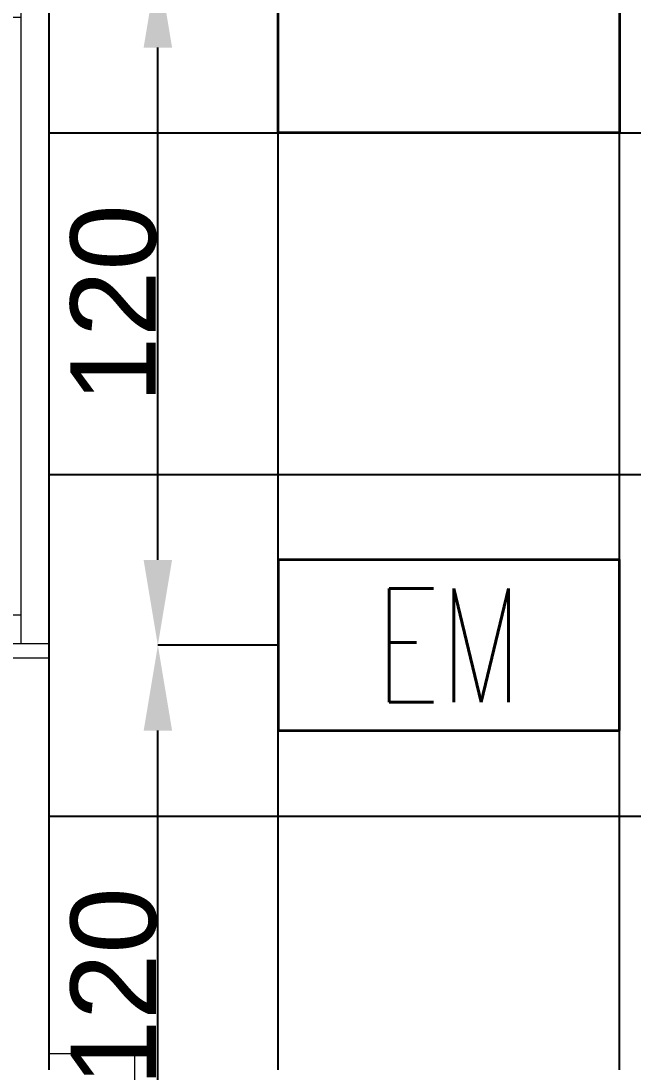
# Model space of a CAD drawing. Header units: inches. Extents: x -12418 to 57169, y -29325 to 19878.
# Drawn here: x 9148 to 10224, y -10032 to -8203 of the extents above; entities that cross this region are included whole.
import ezdxf
from ezdxf.enums import TextEntityAlignment as Align

# ---------------------------------------------------------------- set-up
doc = ezdxf.new("R2010")
doc.units = ezdxf.units.IN
doc.header["$LTSCALE"] = 25
doc.header["$MEASUREMENT"] = 0
doc.header["$PDMODE"] = 3
doc.layers.get('0').update_dxf_attribs({"color": 8})
doc.layers.get('Defpoints').update_dxf_attribs({"color": 8})
for name, color, linetype, lineweight in [('00-Ground Floor$0$Aluminum', 251, 'Continuous', 5), ('00-Ground Floor$0$Walls', 251, 'Continuous', 5), ('E-DIM', 6, 'Continuous', 18), ('E-LITE-CIRC-NUMB', 6, 'Continuous', 25), ('E-LITE-CLNG', 150, 'Continuous', 35), ('E-LITE-CLNG @ 100', 150, 'Continuous', 35), ('E-LITE-CTRL', 6, 'Continuous', 25)]:
    doc.layers.add(name, color=color, linetype=linetype, lineweight=lineweight)
doc.layers.add('00-Ground Floor$0$False Ceiling', color=251, linetype='Continuous')
doc.styles.add('DC_Simplex', font='SIMPLEX.shx', dxfattribs={"width": 0.7})
doc.styles.get("Standard").update_dxf_attribs({"font": 'arial.ttf'})
doc.dimstyles.get("Standard").update_dxf_attribs({"dimtxt": 150, "dimasz": 150, "dimexe": 0.18, "dimexo": 0.0625, "dimgap": 1, "dimtad": 1, "dimdec": 0, "dimlfac": 0.1, "dimzin": 0, "dimdsep": 46, "dimtxsty": 'Standard', "dimcen": 0.09, "dimclrd": 256, "dimclrt": 7, "dimadec": 0, "dimazin": 0, "dimtfac": 1, "dimtdec": 0, "dimtofl": 0, "dimtmove": 0, "dimatfit": 3, "dimfxl": 1, "dimtolj": 1, "dimtzin": 0, "dimarcsym": 0})

# ---------------------------------------------------------------- blocks, each defined once
blk = doc.blocks.new('00-Ground Floor$0$A$C37be4daf')
at = {"layer": '00-Ground Floor$0$Aluminum'}
for p, q in [((1416, 598.2), (216, 598.2)), ((241, 498.2), (241, 598.2)), ((291, 548.2), (291, 598.2)), ((1341, 548.2), (1341, 598.2)), ((1391, 498.2), (1391, 598.2)), ((291, 573.2), (1341, 573.2)), ((1391, 548.2), (241, 548.2)), ((1416, 498.2), (216, 498.2))]:
    blk.add_line(p, q, dxfattribs=at)
at = {"layer": '00-Ground Floor$0$Walls'}
for p, q in [((216, 498.2), (216, 598.2)), ((1416, 498.2), (1416, 598.2))]:
    blk.add_line(p, q, dxfattribs=at)
blk = doc.blocks.new('00-Ground Floor$0$A$Ce9e1c4c3')
at = {"layer": '00-Ground Floor$0$False Ceiling', "color": 254, "linetype": 'Continuous'}
for p, q in [((-90802.1, -11267.4, 0), (-90802.1, -2747.4, 0)), ((-90400, -11267.4), (-90400, -2747.4)), ((-89800, -11267.4), (-89800, -2747.4)), ((-90802.1, -8400), (-89602.1, -8400)), ((-90802.1, -9000), (-89602.1, -9000)), ((-90802.1, -9600), (-89602.1, -9600))]:
    blk.add_line(p, q, dxfattribs=at)
blk = doc.blocks.new('00-Ground Floor')
at = {"layer": '00-Ground Floor$0$Walls'}
for p, q in [((9197.9, -10017.4, 0), (9197.9, -7427.4, 0)), ((9197.9, -10017.4, 0), (9347.9, -10017.4, 0)), ((9347.9, -10017.4, 0), (9347.9, -10117.4, 0))]:
    blk.add_line(p, q, dxfattribs=at)
at = {"rotation": 90}
blk.add_blockref('00-Ground Floor$0$A$C37be4daf', (9696.2, -9538.4, 0), dxfattribs=at)
at = {"layer": '00-Ground Floor$0$False Ceiling', "color": 254}
blk.add_blockref('00-Ground Floor$0$A$Ce9e1c4c3', (100000, 0), dxfattribs=at)
blk = doc.blocks.new('*U13')
blk.add_lwpolyline([(-300, 300), (-300, -300), (300, -300), (300, 300)], close=True)
blk.add_circle((0, 0), 45)
at = {"layer": 'E-LITE-CIRC-NUMB', "style": 'DC_Simplex', "width": 0.7, "flags": 8}
blk.add_attdef('CIRCUIT', text='', height=200, rotation=0, dxfattribs=at).set_placement((-473.9, 300), align=Align.RIGHT)
at = {"layer": 'E-LITE-CTRL', "style": 'DC_Simplex', "width": 0.7, "flags": 8}
blk.add_attdef('CONTROL', (1118.9, -935), '', height=200, rotation=360, dxfattribs=at)
blk = doc.blocks.new('DC_LT-CL-Emergency')
blk.add_lwpolyline([(3, -1.5), (3, 1.5), (-3, 1.5), (-3, -1.5)], close=True)
at = {"style": 'DC_Simplex', "width": 0.7}
blk.add_text('EM', height=2, rotation=360, dxfattribs=at).set_placement((0, 0), align=Align.MIDDLE_CENTER)
at = {"layer": 'E-LITE-CTRL', "style": 'DC_Simplex', "width": 0.7, "flags": 8}
blk.add_attdef('CONTROL', (4.739, -1.5), '', height=2, rotation=360, dxfattribs=at)
blk = doc.blocks.new('*D230')
at = {"layer": 'Defpoints', "color": 0, "transparency": 16777216}
for p in [(9388.8, -9300), (9600, -9300), (9600, -10500)]:
    blk.add_point(p, dxfattribs=at)
at = {"layer": 'E-DIM', "color": 0, "lineweight": -2, "transparency": 16777216}
for p, q in [((9599.9, -9300), (9388.7, -9300)), ((9599.9, -10500), (9388.7, -10500))]:
    blk.add_line(p, q, dxfattribs=at)
at = {"layer": 'E-DIM', "lineweight": -2, "transparency": 16777216}
blk.add_line((9388.8, -10350), (9388.8, -9450), dxfattribs=at)
at = {"layer": 'E-DIM', "transparency": 16777216}
for points in [[(9363.8, -9450), (9413.8, -9450), (9388.8, -9300)], [(9363.8, -10350), (9413.8, -10350), (9388.8, -10500)]]:
    blk.add_solid(points, dxfattribs=at)
at = {"layer": 'E-DIM', "color": 7, "transparency": 16777216, "insert": (9311.3, -9900), "char_height": 150, "attachment_point": 5, "rotation": 90}
blk.add_mtext('\\A1;120', dxfattribs=at)
blk = doc.blocks.new('*D231')
at = {"layer": 'Defpoints', "color": 0, "transparency": 16777216}
for p in [(9388.7, -8100), (9600, -8100), (9600, -9300)]:
    blk.add_point(p, dxfattribs=at)
at = {"layer": 'E-DIM', "color": 0, "lineweight": -2, "transparency": 16777216}
for p, q in [((9599.9, -8100), (9388.5, -8100)), ((9599.9, -9300), (9388.5, -9300))]:
    blk.add_line(p, q, dxfattribs=at)
at = {"layer": 'E-DIM', "lineweight": -2, "transparency": 16777216}
blk.add_line((9388.7, -9150), (9388.7, -8250), dxfattribs=at)
at = {"layer": 'E-DIM', "transparency": 16777216}
for points in [[(9363.7, -8250), (9413.7, -8250), (9388.7, -8100)], [(9363.7, -9150), (9413.7, -9150), (9388.7, -9300)]]:
    blk.add_solid(points, dxfattribs=at)
at = {"layer": 'E-DIM', "color": 7, "transparency": 16777216, "insert": (9311.1, -8700), "char_height": 150, "attachment_point": 5, "rotation": 90}
blk.add_mtext('\\A1;120', dxfattribs=at)

msp = doc.modelspace()

# ---------------------------------------------------------------- block references
msp.add_blockref('00-Ground Floor', (0, 0))
at = {"layer": 'E-LITE-CLNG', "xscale": -1}
msp.add_blockref('*U13', (9900, -8100), dxfattribs=at)
at = {"layer": 'E-LITE-CLNG @ 100', "xscale": 100, "yscale": 100, "zscale": 100}
msp.add_blockref('DC_LT-CL-Emergency', (9900, -9300), dxfattribs=at)

# ---------------------------------------------------------------- dimensions: what is measured, and where the dimension line sits
at = {"layer": 'E-DIM'}
for base, p1, p2, picture, middle in [((9388.7, -8100), (9600, -9300), (9600, -8100), '*D231', (9311.1, -8700)), ((9388.8, -9300), (9600, -10500), (9600, -9300), '*D230', (9311.3, -9900))]:
    dim = msp.add_linear_dim(base=base, p1=p1, p2=p2, angle=90, dimstyle='Standard', dxfattribs=at)
    dim.commit()
    dim.dimension.update_dxf_attribs({"geometry": picture, "text_midpoint": middle})

doc.saveas('drawing.dxf')
